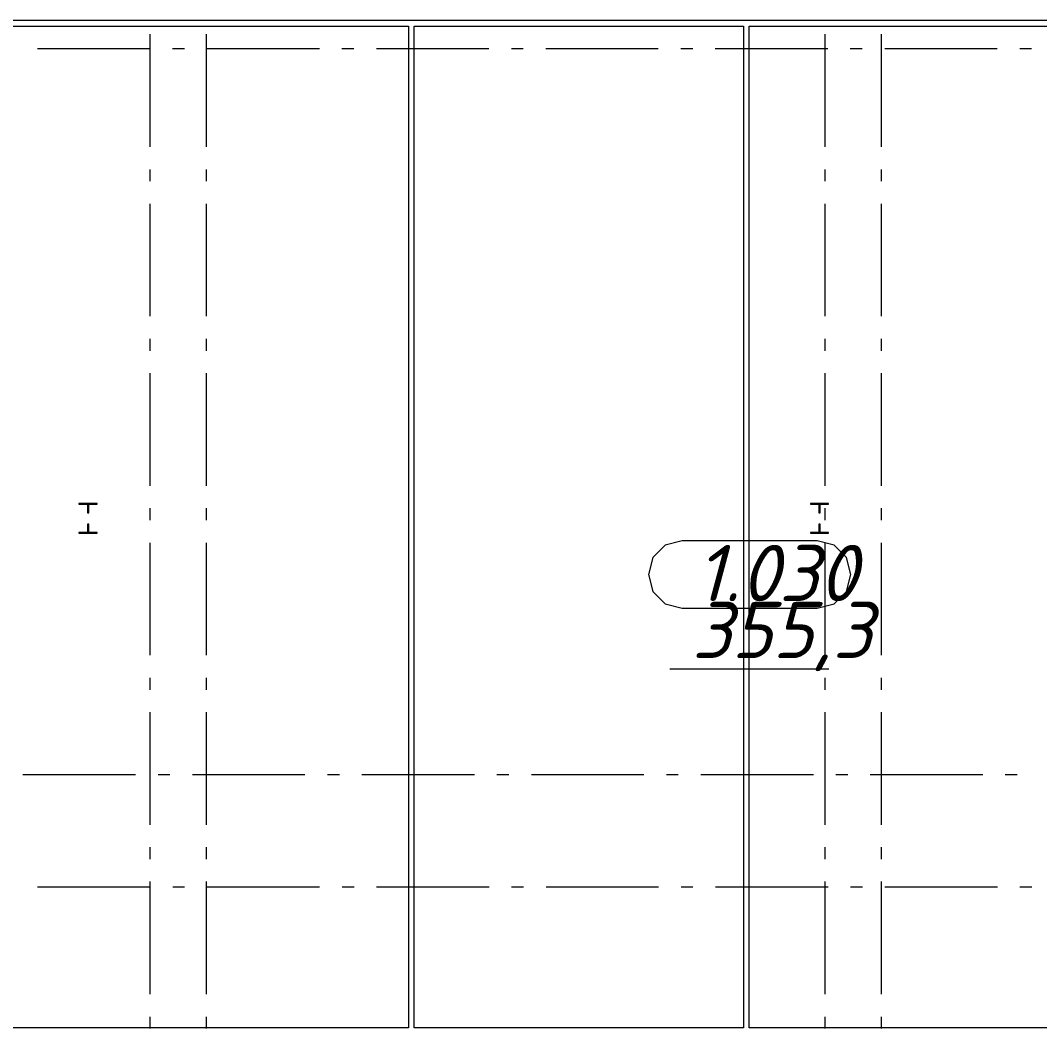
# Model space of a CAD drawing. Header units: millimetres. Extents: x -537608 to 253996, y -217170 to 186033.
# Drawn here: x -309926 to -300869, y -136758 to -127800 of the extents above; entities that cross this region are included whole.
import ezdxf

# ---------------------------------------------------------------- set-up
doc = ezdxf.new("R2010")
doc.units = ezdxf.units.MM
doc.layers.add('PDF _Геометрия', color=7, linetype='Continuous')
doc.layers.add('PDF _Текст', color=7, linetype='Continuous')
doc.styles.add('PDF ISOCPEUR Italic', font='isocpeui.ttf')

msp = doc.modelspace()

# ---------------------------------------------------------------- linework, layer by layer
at = {"layer": 'PDF _Геометрия', "color": 9, "lineweight": 9, "true_color": 0xc0c0c0}
for p, q in [((-303476.0193, -127799.6256), (-312476.0247, -127799.6256)), ((-312426.0244, -127849.6258), (-306476.0197, -127849.6258)), ((-306476.0197, -127849.6258), (-306476.0197, -136749.9042)), ((-306426.0194, -136749.9042), (-306426.0194, -127849.6258)), ((-306426.0194, -127849.6258), (-303501.0194, -127849.6258)), ((-303501.0194, -127849.6258), (-303501.0194, -136749.9042)), ((-294476.0161, -127799.6256), (-303476.0193, -127799.6256)), ((-303451.0192, -136749.9042), (-303451.0192, -127849.6258)), ((-303451.0192, -127849.6258), (-300526.0192, -127849.6258)), ((-306476.0197, -136749.9042), (-312426.0244, -136749.9042)), ((-303501.0194, -136749.9042), (-306426.0194, -136749.9042)), ((-300526.0192, -136749.9042), (-303451.0192, -136749.9042))]:
    msp.add_line(p, q, dxfattribs=at)
at = {"layer": 'PDF _Геометрия', "color": 253, "lineweight": 9, "true_color": 0xaaaaaa}
for p, q in [((-308776.1806, -127923.2913), (-308776.1806, -128923.2914)), ((-308276.1826, -127923.2913), (-308276.1826, -128923.2914)), ((-302776.1798, -127923.2913), (-302776.1798, -128923.2914)), ((-302276.1776, -127923.2913), (-302276.1776, -128923.2914)), ((-309774.6133, -128049.9712), (-308774.6132, -128049.9712)), ((-308574.6123, -128049.9712), (-308468.7774, -128049.9712)), ((-308268.7765, -128049.9712), (-307268.7763, -128049.9712)), ((-307068.7754, -128049.9712), (-306962.9448, -128049.9712)), ((-306762.9439, -128049.9712), (-305762.9438, -128049.9712)), ((-305562.9429, -128049.9712), (-305457.108, -128049.9712)), ((-305257.1114, -128049.9712), (-304257.1113, -128049.9712)), ((-304057.1104, -128049.9712), (-303951.2754, -128049.9712)), ((-303751.2746, -128049.9712), (-302751.2744, -128049.9712)), ((-302551.2735, -128049.9712), (-302445.4429, -128049.9712)), ((-302245.442, -128049.9712), (-301245.4419, -128049.9712)), ((-301045.441, -128049.9712), (-300939.6104, -128049.9712)), ((-308776.1806, -129123.2923), (-308776.1806, -129229.1229)), ((-308276.1826, -129123.2923), (-308276.1826, -129229.1229)), ((-302776.1798, -129123.2923), (-302776.1798, -129229.1229)), ((-302276.1776, -129123.2923), (-302276.1776, -129229.1229)), ((-308776.1806, -129429.1238), (-308776.1806, -130429.124)), ((-308276.1826, -129429.1238), (-308276.1826, -130429.124)), ((-302776.1798, -129429.1238), (-302776.1798, -130429.124)), ((-302276.1776, -129429.1238), (-302276.1776, -130429.124)), ((-308776.1806, -130629.1249), (-308776.1806, -130734.9598)), ((-308276.1826, -130629.1249), (-308276.1826, -130734.9598)), ((-302776.1798, -130629.1249), (-302776.1798, -130734.9598)), ((-302276.1776, -130629.1249), (-302276.1776, -130734.9598)), ((-308776.1806, -130934.9564), (-308776.1806, -131934.9587)), ((-308276.1826, -130934.9564), (-308276.1826, -131934.9587)), ((-302776.1798, -130934.9564), (-302776.1798, -131934.9587)), ((-302276.1776, -130934.9564), (-302276.1776, -131934.9587)), ((-309324.5295, -132093.6271), (-309405.528, -132093.6271)), ((-309405.528, -132093.6271), (-309405.528, -132099.6252)), ((-309405.528, -132099.6252), (-309330.5276, -132099.6252)), ((-309330.5276, -132099.6252), (-309330.5276, -132174.6256)), ((-309243.531, -132093.6271), (-309324.5295, -132093.6271)), ((-309324.5295, -132093.6271), (-309324.5295, -132174.6256)), ((-309324.5295, -132174.6256), (-309324.5295, -132093.6271)), ((-309318.5314, -132174.6256), (-309318.5314, -132099.6252)), ((-309318.5314, -132099.6252), (-309243.531, -132099.6252)), ((-309243.531, -132099.6252), (-309243.531, -132093.6271)), ((-308776.1806, -132134.9595), (-308776.1806, -132240.7924)), ((-308276.1826, -132134.9595), (-308276.1826, -132240.7924)), ((-302824.5265, -132093.6271), (-302905.5251, -132093.6271)), ((-302905.5251, -132093.6271), (-302905.5251, -132099.6252)), ((-302905.5251, -132099.6252), (-302830.5247, -132099.6252)), ((-302830.5247, -132099.6252), (-302830.5247, -132174.6256)), ((-302743.5281, -132093.6271), (-302824.5265, -132093.6271)), ((-302824.5265, -132093.6271), (-302824.5265, -132174.6256)), ((-302824.5265, -132174.6256), (-302824.5265, -132093.6271)), ((-302818.5285, -132174.6256), (-302818.5285, -132099.6252)), ((-302818.5285, -132099.6252), (-302743.5281, -132099.6252)), ((-302776.1798, -132134.9595), (-302776.1798, -132240.7924)), ((-302743.5281, -132099.6252), (-302743.5281, -132093.6271)), ((-302276.1776, -132134.9595), (-302276.1776, -132240.7924)), ((-309330.5276, -132174.6256), (-309324.5295, -132174.6256)), ((-309324.5295, -132174.6256), (-309318.5314, -132174.6256)), ((-302830.5247, -132174.6256), (-302824.5265, -132174.6256)), ((-302824.5265, -132174.6256), (-302818.5285, -132174.6256)), ((-309330.5276, -132274.626), (-309330.5276, -132349.6264)), ((-309324.5295, -132274.626), (-309330.5276, -132274.626)), ((-309318.5314, -132274.626), (-309324.5295, -132274.626)), ((-309324.5295, -132274.626), (-309324.5295, -132355.6266)), ((-309324.5295, -132355.6266), (-309324.5295, -132274.626)), ((-309318.5314, -132349.6264), (-309318.5314, -132274.626)), ((-302830.5247, -132274.626), (-302830.5247, -132349.6264)), ((-302824.5265, -132274.626), (-302830.5247, -132274.626)), ((-302818.5285, -132274.626), (-302824.5265, -132274.626)), ((-302824.5265, -132274.626), (-302824.5265, -132355.6266)), ((-302824.5265, -132355.6266), (-302824.5265, -132274.626)), ((-302818.5285, -132349.6264), (-302818.5285, -132274.626)), ((-309330.5276, -132349.6264), (-309405.528, -132349.6264)), ((-309405.528, -132349.6264), (-309405.528, -132355.6266)), ((-309405.528, -132355.6266), (-309324.5295, -132355.6266)), ((-309324.5295, -132355.6266), (-309243.531, -132355.6266)), ((-309243.531, -132349.6264), (-309318.5314, -132349.6264)), ((-309243.531, -132355.6266), (-309243.531, -132349.6264)), ((-302830.5247, -132349.6264), (-302905.5251, -132349.6264)), ((-302905.5251, -132349.6264), (-302905.5251, -132355.6266)), ((-302905.5251, -132355.6266), (-302824.5265, -132355.6266)), ((-302824.5265, -132355.6266), (-302743.5281, -132355.6266)), ((-302743.5281, -132349.6264), (-302818.5285, -132349.6264)), ((-302743.5281, -132355.6266), (-302743.5281, -132349.6264)), ((-308776.1806, -132440.7911), (-308776.1806, -133440.7933)), ((-308276.1826, -132440.7911), (-308276.1826, -133440.7933)), ((-304195.2483, -132463.7157), (-304305.0532, -132573.5229)), ((-304045.2476, -132423.5222), (-304195.2483, -132463.7157)), ((-302845.2466, -132423.5222), (-304045.2476, -132423.5222)), ((-302695.246, -132463.7157), (-302845.2466, -132423.5222)), ((-302776.1798, -132440.7911), (-302776.1798, -133440.7933)), ((-302585.4366, -132573.5229), (-302695.246, -132463.7157)), ((-302276.1776, -132440.7911), (-302276.1776, -133440.7933)), ((-304305.0532, -132573.5229), (-304345.2447, -132723.5236)), ((-302545.2453, -132723.5236), (-302585.4366, -132573.5229)), ((-304345.2447, -132723.5236), (-304305.0532, -132873.5221)), ((-302585.4366, -132873.5221), (-302545.2453, -132723.5236)), ((-304305.0532, -132873.5221), (-304195.2483, -132983.3314)), ((-302695.246, -132983.3314), (-302585.4366, -132873.5221)), ((-304195.2483, -132983.3314), (-304045.2476, -133023.5227)), ((-304045.2476, -133023.5227), (-302845.2466, -133023.5227)), ((-302845.2466, -133023.5227), (-302695.246, -132983.3314)), ((-304154.2862, -133561.5591), (-302741.3709, -133561.5591)), ((-308776.1806, -133640.7921), (-308776.1806, -133746.627)), ((-308276.1826, -133640.7921), (-308276.1826, -133746.627)), ((-302776.1798, -133640.7921), (-302776.1798, -133746.627)), ((-302276.1776, -133640.7921), (-302276.1776, -133746.627)), ((-308776.1806, -133946.6258), (-308776.1806, -134946.6259)), ((-308276.1826, -133946.6258), (-308276.1826, -134946.6259)), ((-302776.1798, -133946.6258), (-302776.1798, -134946.6259)), ((-302276.1776, -133946.6258), (-302276.1776, -134946.6259)), ((-309902.9509, -134499.6273), (-308902.9508, -134499.6273)), ((-308702.9499, -134499.6273), (-308597.115, -134499.6273)), ((-308397.1184, -134499.6273), (-307397.114, -134499.6273)), ((-307197.1174, -134499.6273), (-307091.2824, -134499.6273)), ((-306891.2816, -134499.6273), (-305891.2814, -134499.6273)), ((-305691.2806, -134499.6273), (-305585.4499, -134499.6273)), ((-305385.4491, -134499.6273), (-304385.4489, -134499.6273)), ((-304185.448, -134499.6273), (-304079.6131, -134499.6273)), ((-303879.6165, -134499.6273), (-302879.6121, -134499.6273)), ((-302679.6155, -134499.6273), (-302573.7805, -134499.6273)), ((-302373.7796, -134499.6273), (-301373.7796, -134499.6273)), ((-301173.7787, -134499.6273), (-301067.948, -134499.6273)), ((-308776.1806, -135146.6268), (-308776.1806, -135252.4595)), ((-308276.1826, -135146.6268), (-308276.1826, -135252.4595)), ((-302776.1798, -135146.6268), (-302776.1798, -135252.4595)), ((-302276.1776, -135146.6268), (-302276.1776, -135252.4595)), ((-308776.1806, -135452.4604), (-308776.1806, -136452.4606)), ((-308276.1826, -135452.4604), (-308276.1826, -136452.4606)), ((-302776.1798, -135452.4604), (-302776.1798, -136452.4606)), ((-302276.1776, -135452.4604), (-302276.1776, -136452.4606)), ((-309772.6153, -135499.6274), (-308772.6153, -135499.6274)), ((-308572.6187, -135499.6274), (-308466.7837, -135499.6274)), ((-308266.7829, -135499.6274), (-307266.7827, -135499.6274)), ((-307066.7818, -135499.6274), (-306960.9512, -135499.6274)), ((-306760.9503, -135499.6274), (-305760.9502, -135499.6274)), ((-305560.9493, -135499.6274), (-305455.1143, -135499.6274)), ((-305255.1177, -135499.6274), (-304255.1134, -135499.6274)), ((-304055.1168, -135499.6274), (-303949.2818, -135499.6274)), ((-303749.2809, -135499.6274), (-302749.2808, -135499.6274)), ((-302549.2799, -135499.6274), (-302443.4493, -135499.6274)), ((-302243.4484, -135499.6274), (-301243.4483, -135499.6274)), ((-301043.4474, -135499.6274), (-300937.6124, -135499.6274)), ((-308776.1806, -136652.4615), (-308776.1806, -136758.2942)), ((-308276.1826, -136652.4615), (-308276.1826, -136758.2942)), ((-302776.1798, -136652.4615), (-302776.1798, -136758.2942)), ((-302276.1776, -136652.4615), (-302276.1776, -136758.2942))]:
    msp.add_line(p, q, dxfattribs=at)

# ---------------------------------------------------------------- texts
at = {"layer": 'PDF _Текст', "char_height": 500, "attachment_point": 4, "style": 'PDF ISOCPEUR Italic'}
for s, insert in [('1.030', (-303926.5767, -132710.2334)), ('355,3', (-303959.5772, -133274.1826))]:
    msp.add_mtext(s, dxfattribs=dict(at, insert=insert))

doc.saveas('drawing.dxf')
